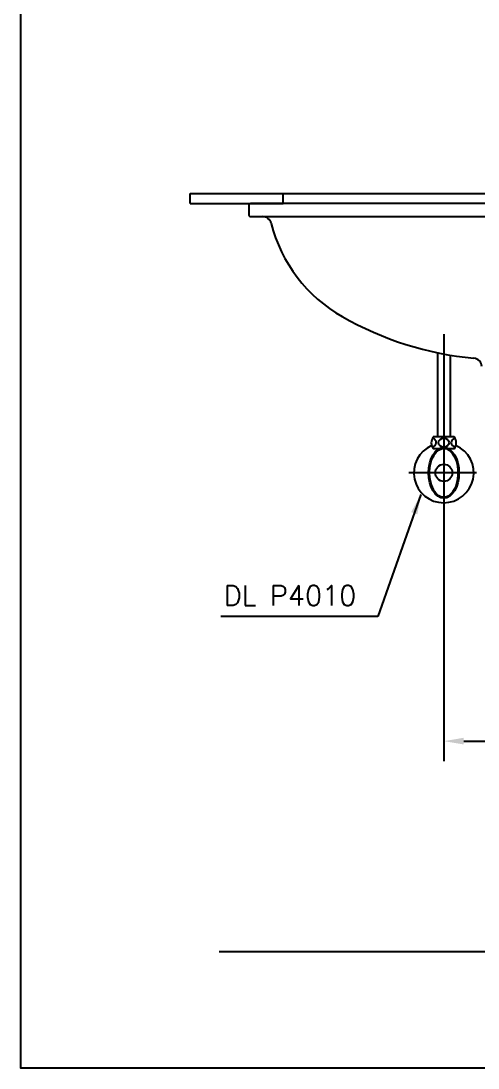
# Model space of a CAD drawing. Extents: x 0 to 3100, y 0 to 2100.
# Drawn here: x 0 to 458, y 0 to 1050 of the extents above; entities that cross this region are included whole.
import ezdxf

# ---------------------------------------------------------------- set-up
doc = ezdxf.new("R2010")
doc.units = 0
doc.header["$LTSCALE"] = 10
doc.header["$MEASUREMENT"] = 0
doc.linetypes.add('CENTER', pattern=[2, 1.25, -0.25, 0.25, -0.25])
doc.layers.get('0').update_dxf_attribs({"linetype": 'CONTINUOUS'})
doc.layers.get('DEFPOINTS').update_dxf_attribs({"linetype": 'CONTINUOUS'})
for name, color, linetype in [('1', 1, 'CONTINUOUS'), ('5', 5, 'CONTINUOUS'), ('6', 6, 'CONTINUOUS'), ('7', 7, 'CONTINUOUS'), ('CENTER', 2, 'CENTER')]:
    doc.layers.add(name, color=color, linetype=linetype)
doc.styles.add('GHS', font='romans', dxfattribs={"bigfont": 'ghs'})
doc.styles.get("Standard").update_dxf_attribs({"font": 'NanumGothic.ttf'})
doc.dimstyles.get("Standard").update_dxf_attribs({"dimtxt": 2.7, "dimasz": 2, "dimexe": 2, "dimexo": 1, "dimgap": 2, "dimtad": 1, "dimdec": 0, "dimlfac": 10, "dimrnd": 1, "dimzin": 0, "dimdsep": 46, "dimtxsty": 'Standard', "dimcen": 0, "dimclrd": 7, "dimclrt": 2, "dimadec": 0, "dimazin": 0, "dimtfac": 1, "dimtdec": 0, "dimtofl": 0, "dimtmove": 0, "dimatfit": 3, "dimfxl": 1, "dimtolj": 1, "dimtzin": 0, "dimarcsym": 0})

# ---------------------------------------------------------------- blocks, each defined once
blk = doc.blocks.new('*D3')
at = {"color": 3, "lineweight": -2, "transparency": 16777216}
for p, q in [((423.7, 572.2), (423.7, 307.8)), ((573.7, 572.2), (573.7, 307.8)), ((443.7, 327.8), (553.7, 327.8))]:
    blk.add_line(p, q, dxfattribs=at)
at = {"color": 3, "transparency": 16777216}
for points in [[(443.7, 331.2), (443.7, 324.5), (423.7, 327.8)], [(553.7, 331.2), (553.7, 324.5), (573.7, 327.8)]]:
    blk.add_solid(points, dxfattribs=at)
at = {"layer": 'DEFPOINTS', "color": 0, "transparency": 16777216}
for p in [(423.7, 572.2), (573.7, 572.2), (573.7, 327.8)]:
    blk.add_point(p, dxfattribs=at)
at = {"color": 2, "transparency": 16777216, "insert": (498.7, 347.8), "char_height": 20, "attachment_point": 5}
blk.add_mtext('\\A1;150', dxfattribs=at)

msp = doc.modelspace()

# ---------------------------------------------------------------- linework, layer by layer
at = {"layer": '1'}
for p, q in [((169.46931, 876.83738), (827.89491, 876.83738)), ((169.46931, 866.83738), (169.46931, 876.83738)), ((169.46931, 866.83738), (262.68211, 866.83738)), ((198.68211, 116.83738), (798.68211, 116.83738))]:
    msp.add_line(p, q, dxfattribs=at)
at = {"layer": '5', "color": 212}
msp.add_lwpolyline([(0, 2100), (3100, 2100), (3100, 0), (0, 0)], close=True, dxfattribs=at)
at = {"layer": '6'}
for p, q in [((423.68211, 736.05459), (423.68211, 562.17886)), ((417.33211, 717.32384), (417.33211, 632.83738)), ((430.03211, 714.9142), (430.03211, 632.83738)), ((430.03211, 632.83738), (413.18211, 632.83738)), ((434.18211, 632.83738), (430.03211, 632.83738)), ((418.54191, 620.83738), (413.18211, 620.83738)), ((434.18211, 620.83738), (428.8223, 620.83738)), ((456.30868, 596.83738), (388.71298, 596.83738))]:
    msp.add_line(p, q, dxfattribs=at)
msp.add_circle((423.68211, 596.83738), 8.61509, dxfattribs=at)
for centre, radius, start, end in [((421.18211, 626.83738), 10, 143.13010235, 216.86989765), ((426.18211, 626.83738), 10, 323.13010235, 36.86989765), ((423.68211, 596.83738), 30, 113.91725115, 66.08274885)]:
    msp.add_arc(centre, radius, start, end, dxfattribs=at)
for centre, start_param, end_param in [((410.90884, 627.06497), 1.8005043538, 4.4430577951), ((436.36478, 627.06497), -1.3174732033, 1.3573775685)]:
    msp.add_ellipse(centre, major_axis=(-5.22946, 0), ratio=0.8663914057, start_param=start_param, end_param=end_param, dxfattribs=at)
for centre, major_axis, ratio in [((423.68211, 627.06497), (5.22946, 0), 0.8663914057), ((423.68211, 596.83738), (0, 25.5), 0.5965287665)]:
    msp.add_ellipse(centre, major_axis=major_axis, ratio=ratio, dxfattribs=at)
msp.add_open_spline([(423.68211, 621.33738), (421.60171, 621.33738), (419.50196, 620.52828), (415.60574, 617.28322), (413.83352, 614.8431), (411.10766, 608.81439), (410.15599, 605.23497), (409.30559, 597.71983), (409.40692, 593.7901), (410.63882, 586.43268), (411.7693, 583.01115), (414.78173, 577.42194), (416.6596, 575.2647), (420.66475, 572.62237), (422.77027, 572.12078), (426.92577, 572.72259), (429.00751, 573.84544), (432.75872, 577.67744), (434.40746, 580.38155), (436.82184, 586.80292), (437.58662, 590.51217), (438.04829, 598.1266), (437.74515, 602.02586), (436.14231, 609.16828), (434.84274, 612.40499), (431.57185, 617.51178), (429.60813, 619.37054), (426.29041, 621.0227), (424.9849, 621.33738), (423.68211, 621.33738)], degree=3, knots=[0, 0, 0, 0, 0.4611097388, 0.4611097388, 0.9222194776, 0.9222194776, 1.3833292164, 1.3833292164, 1.8444389553, 1.8444389553, 2.3055486941, 2.3055486941, 2.7666584329, 2.7666584329, 3.2277681717, 3.2277681717, 3.6888779105, 3.6888779105, 4.1499876493, 4.1499876493, 4.6110973881, 4.6110973881, 5.072207127, 5.072207127, 5.5333168658, 5.5333168658, 5.9944266046, 5.9944266046, 6.2831853072, 6.2831853072, 6.2831853072, 6.2831853072], dxfattribs=at)
at = {"layer": '7'}
for p, q in [((228.18211, 864.83738), (228.18211, 855.83738)), ((498.68211, 866.83738), (230.18211, 866.83738)), ((230.18211, 853.83738), (242.00334, 853.83738))]:
    msp.add_line(p, q, dxfattribs=at)
msp.add_lwpolyline([(242.00334, 853.83738), (498.68211, 853.83738), (755.36087, 853.83738)], dxfattribs=at)
for centre, radius, start, end in [((230.18211, 864.83738), 2, 90, 180), ((230.18211, 855.83738), 2, 180, 270), ((242.00334, 844.83738), 9, 14.19855988, 90), ((396.14613, 883.83738), 150, 194.19855988, 240.35244223), ((485.18554, 1040.27262), 330, 240.35244223, 264.5288055), ((452.86349, 702.81701), 9, 3.81407483, 84.5288055)]:
    msp.add_arc(centre, radius, start, end, dxfattribs=at)
at = {"layer": 'CENTER', "color": 2, "linetype": 'CENTER', "ltscale": 2}
msp.add_line((262.68211, 866.83738), (262.68211, 876.83738), dxfattribs=at)

# ---------------------------------------------------------------- texts
at = {"color": 2, "insert": (203.16228, 483.75403), "char_height": 20, "attachment_point": 1, "style": 'GHS'}
msp.add_mtext_dynamic_manual_height_columns('DL P4010', width=158.3659725, gutter_width=13.505, heights=[0], dxfattribs=at)

# ---------------------------------------------------------------- dimensions: what is measured, and where the dimension line sits
dim = msp.add_linear_dim(base=(573.68211, 327.83608), p1=(423.68211, 572.17886), p2=(573.68211, 572.17886), dimstyle='Standard', override={"dimtxt": 20, "dimasz": 20, "dimexe": 20, "dimexo": 0, "dimgap": 10, "dimdec": 4, "dimlfac": 1, "dimzin": 8, "dimclrd": 3, "dimclre": 3, "dimtdec": 4})
dim.commit()
dim.dimension.update_dxf_attribs({"geometry": '*D3', "text_midpoint": (498.68211, 347.83608)})

# ---------------------------------------------------------------- leaders
msp.add_leader([(400.75739, 575.25177), (357.44711, 452.65792), (200.16646, 452.65792)], dimstyle='Standard', override={"dimtxt": 25, "dimasz": 20, "dimexe": 10, "dimexo": 8, "dimgap": 10, "dimtad": 0, "dimdec": 4, "dimlfac": 1, "dimzin": 8, "dimclrd": 3, "dimclre": 3, "dimtdec": 4, "dimarcsym": 1})

doc.saveas('drawing.dxf')
